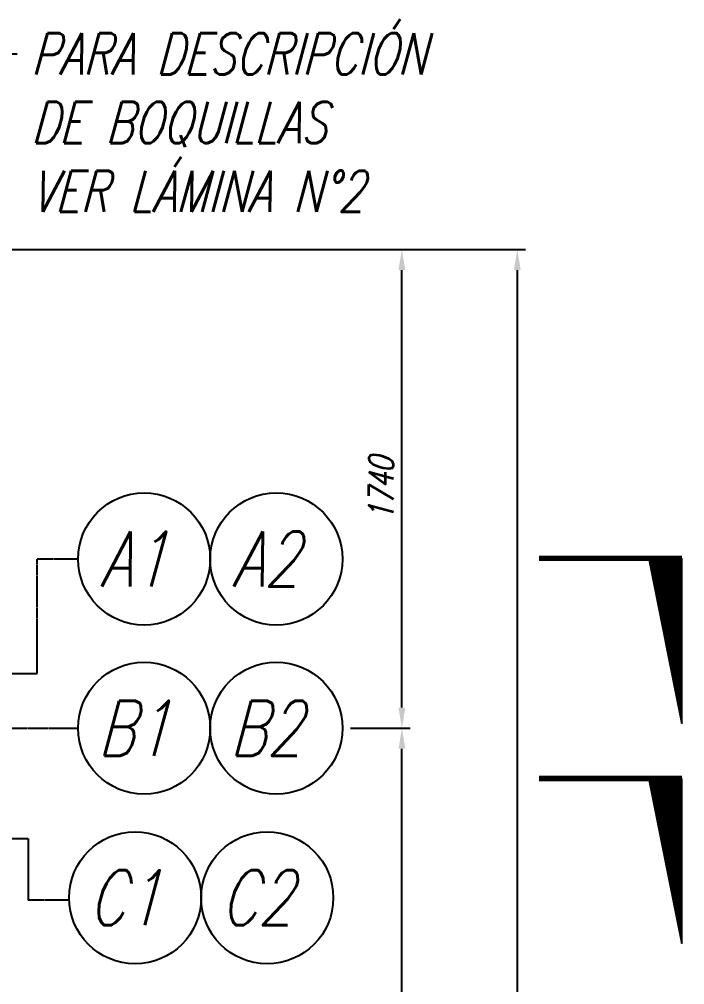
# Model space of a CAD drawing. Header units: inches. Extents: x -293597 to -232636, y -119329 to -80370.
# Drawn here: x -267383 to -264966, y -108195 to -104687 of the extents above; entities that cross this region are included whole.
import ezdxf
from ezdxf.enums import TextEntityAlignment as Align

# ---------------------------------------------------------------- set-up
doc = ezdxf.new("R2010")
doc.units = ezdxf.units.IN
doc.header["$MEASUREMENT"] = 0
doc.linetypes.add('CENTER', pattern=[2, 1.25, -0.25, 0.25, -0.25])
doc.layers.add('IA-EJES', color=4, linetype='CENTER')
doc.layers.add('IA-SIMBOLS', color=2, linetype='Continuous')
doc.styles.add('ING-AMB', font='romans.shx', dxfattribs={"width": 0.75, "oblique": 15})
doc.styles.add('SALVADOR', font='ROMANS.SHX', dxfattribs={"width": 0.75, "oblique": 15})
doc.dimstyles.new('30', dxfattribs={"dimscale": 30, "dimtxt": 3, "dimasz": 2.5, "dimexe": 1, "dimexo": 1, "dimgap": 1, "dimtad": 1, "dimdec": 0, "dimzin": 0, "dimdsep": 46, "dimtxsty": 'ING-AMB', "dimcen": 0.1, "dimclrd": 7, "dimclre": 7, "dimclrt": 2, "dimadec": 0, "dimazin": 0, "dimtfac": 1, "dimtdec": 0, "dimtmove": 0, "dimatfit": 0, "dimfxl": 1, "dimtolj": 1, "dimtzin": 0, "dimarcsym": 0})
doc.dimstyles.new('75', dxfattribs={"dimscale": 75, "dimtxt": 3, "dimasz": 2.5, "dimexe": 1, "dimexo": 1, "dimgap": 1, "dimtad": 1, "dimdec": 0, "dimzin": 0, "dimdsep": 46, "dimtxsty": 'ING-AMB', "dimcen": 0.1, "dimclrd": 7, "dimclre": 7, "dimclrt": 2, "dimadec": 0, "dimazin": 0, "dimtfac": 1, "dimtdec": 0, "dimtmove": 0, "dimatfit": 0, "dimfxl": 1, "dimtolj": 1, "dimtzin": 0, "dimarcsym": 0})

# ---------------------------------------------------------------- blocks, each defined once
blk = doc.blocks.new('*D37')
at = {"color": 7, "lineweight": -2, "transparency": 16777216}
for p, q in [((-268025.8, -105523.1), (-265543.8, -105523.1)), ((-265573.8, -105598.1), (-265573.8, -117948.1)), ((-267935.8, -118023.1), (-265543.8, -118023.1))]:
    blk.add_line(p, q, dxfattribs=at)
at = {"color": 7, "transparency": 16777216}
for points in [[(-265586.3, -105598.1), (-265561.3, -105598.1), (-265573.8, -105523.1)], [(-265586.3, -117948.1), (-265561.3, -117948.1), (-265573.8, -118023.1)]]:
    blk.add_solid(points, dxfattribs=at)
at = {"layer": 'Defpoints', "color": 0, "transparency": 16777216}
for p in [(-268055.8, -105523.1), (-267965.8, -118023.1), (-265573.8, -118023.1)]:
    blk.add_point(p, dxfattribs=at)
at = {"color": 2, "transparency": 16777216, "insert": (-265648.8, -111773.1), "char_height": 90, "attachment_point": 5, "rotation": 90, "style": 'ING-AMB'}
blk.add_mtext('\\A1;12500', dxfattribs=at)
blk = doc.blocks.new('*D39')
at = {"color": 7, "lineweight": -2, "transparency": 16777216}
for p, q in [((-266179.4, -107263), (-265963.1, -107263)), ((-265993.1, -114954.6), (-265993.1, -107338)), ((-268400.8, -115029.6), (-265963.1, -115029.6))]:
    blk.add_line(p, q, dxfattribs=at)
at = {"color": 7, "transparency": 16777216}
for points in [[(-266005.6, -107338), (-265980.6, -107338), (-265993.1, -107263)], [(-266005.6, -114954.6), (-265980.6, -114954.6), (-265993.1, -115029.6)]]:
    blk.add_solid(points, dxfattribs=at)
at = {"layer": 'Defpoints', "color": 0, "transparency": 16777216}
for p in [(-266209.4, -107263), (-265993.1, -107263), (-268430.8, -115029.6)]:
    blk.add_point(p, dxfattribs=at)
at = {"color": 2, "transparency": 16777216, "insert": (-266068.1, -111146.3), "char_height": 90, "attachment_point": 5, "rotation": 90, "style": 'ING-AMB'}
blk.add_mtext('\\A1;7767', dxfattribs=at)
blk = doc.blocks.new('*X10')
at = {"color": 0}
for p, q in [((10.071, 3), (12.339, 5.268)), ((10.248, 3), (12.56, 5.312)), ((10.425, 3), (12.781, 5.356)), ((10.601, 3), (13.002, 5.4)), ((10.778, 3), (13.223, 5.445)), ((10.955, 3), (13.444, 5.489)), ((11.132, 3), (13.665, 5.533)), ((11.309, 3), (13.886, 5.577)), ((11.485, 3), (14.107, 5.621)), ((11.662, 3), (14.328, 5.666)), ((11.839, 3), (14.549, 5.71)), ((12.016, 3), (14.77, 5.754)), ((12.192, 3), (14.99, 5.798)), ((12.369, 3), (15.211, 5.842)), ((12.546, 3), (15.432, 5.886)), ((12.723, 3), (15.653, 5.931)), ((12.899, 3), (15.874, 5.975)), ((13.076, 3), (16, 5.924)), ((13.253, 3), (16, 5.747)), ((13.43, 3), (16, 5.57)), ((13.607, 3), (16, 5.393)), ((6.712, 3), (8.14, 4.428)), ((6.889, 3), (8.361, 4.472)), ((7.066, 3), (8.582, 4.516)), ((7.243, 3), (8.803, 4.561)), ((7.419, 3), (9.024, 4.605)), ((7.596, 3), (9.245, 4.649)), ((7.773, 3), (9.466, 4.693)), ((7.95, 3), (9.687, 4.737)), ((8.127, 3), (9.908, 4.782)), ((8.303, 3), (10.129, 4.826)), ((8.48, 3), (10.35, 4.87)), ((8.657, 3), (10.571, 4.914)), ((8.834, 3), (10.792, 4.958)), ((9.01, 3), (11.013, 5.003)), ((9.187, 3), (11.234, 5.047)), ((9.364, 3), (11.455, 5.091)), ((9.541, 3), (11.676, 5.135)), ((9.718, 3), (11.897, 5.179)), ((9.894, 3), (12.118, 5.224)), ((13.783, 3), (16, 5.217)), ((13.96, 3), (16, 5.04)), ((14.137, 3), (16, 4.863)), ((14.314, 3), (16, 4.686)), ((14.49, 3), (16, 4.51)), ((3.177, 3), (3.721, 3.544)), ((3.354, 3), (3.942, 3.588)), ((3.53, 3), (4.163, 3.633)), ((3.707, 3), (4.384, 3.677)), ((3.884, 3), (4.605, 3.721)), ((4.061, 3), (4.826, 3.765)), ((4.237, 3), (5.047, 3.809)), ((4.414, 3), (5.268, 3.854)), ((4.591, 3), (5.489, 3.898)), ((4.768, 3), (5.71, 3.942)), ((4.945, 3), (5.931, 3.986)), ((5.121, 3), (6.152, 4.03)), ((5.298, 3), (6.373, 4.075)), ((5.475, 3), (6.594, 4.119)), ((5.652, 3), (6.815, 4.163)), ((5.828, 3), (7.036, 4.207)), ((6.005, 3), (7.257, 4.251)), ((6.182, 3), (7.477, 4.295)), ((6.359, 3), (7.698, 4.34)), ((6.536, 3), (7.919, 4.384)), ((14.667, 3), (16, 4.333)), ((14.844, 3), (16, 4.156)), ((15.021, 3), (16, 3.979)), ((15.198, 3), (16, 3.802)), ((15.374, 3), (16, 3.626)), ((1.055, 3), (1.069, 3.014)), ((1.232, 3), (1.29, 3.058)), ((1.409, 3), (1.511, 3.102)), ((1.586, 3), (1.732, 3.146)), ((1.763, 3), (1.953, 3.191)), ((1.939, 3), (2.174, 3.235)), ((2.116, 3), (2.395, 3.279)), ((2.293, 3), (2.616, 3.323)), ((2.47, 3), (2.837, 3.367)), ((2.646, 3), (3.058, 3.412)), ((2.823, 3), (3.279, 3.456)), ((3, 3), (3.5, 3.5)), ((15.551, 3), (16, 3.449)), ((15.728, 3), (16, 3.272)), ((15.905, 3), (16, 3.095))]:
    blk.add_line(p, q, dxfattribs=at)
blk = doc.blocks.new('FLECOR')
for p, q in [((0, -9.977), (-15, -12.977)), ((-15, -12.977), (0, -12.977))]:
    blk.add_line(p, q)
at = {"const_width": 0.5}
blk.add_lwpolyline([(0, -12.977), (0, 0)], dxfattribs=at)
blk.add_blockref('*X10', (-16, -15.977))
blk = doc.blocks.new('EJE')
blk.add_circle((0, 6), 6)
at = {"style": 'SALVADOR', "oblique": 15, "width": 0.75}
blk.add_attdef('N', text='', height=5, dxfattribs=at).set_placement((0, 6), align=Align.MIDDLE)
blk = doc.blocks.new('*D131')
at = {"color": 7, "lineweight": -2, "transparency": 16777216}
for p, q in [((-266275, -105523.1), (-265963.1, -105523.1)), ((-265993.1, -107188), (-265993.1, -105598.1)), ((-266179.4, -107263), (-265963.1, -107263))]:
    blk.add_line(p, q, dxfattribs=at)
at = {"color": 7, "transparency": 16777216}
for points in [[(-266005.6, -105598.1), (-265980.6, -105598.1), (-265993.1, -105523.1)], [(-266005.6, -107188), (-265980.6, -107188), (-265993.1, -107263)]]:
    blk.add_solid(points, dxfattribs=at)
at = {"layer": 'Defpoints', "color": 0, "transparency": 16777216}
for p in [(-266305, -105523.1), (-265993.1, -105523.1), (-266209.4, -107263)]:
    blk.add_point(p, dxfattribs=at)
at = {"color": 2, "transparency": 16777216, "insert": (-266068.1, -106393.1), "char_height": 90, "attachment_point": 5, "rotation": 90, "style": 'ING-AMB'}
blk.add_mtext('\\A1;1740', dxfattribs=at)

msp = doc.modelspace()

# ---------------------------------------------------------------- linework, layer by layer
at = {"layer": 'IA-EJES', "ltscale": 5}
for p, q in [((-267169.39, -106648.26), (-267318.66, -106648.26)), ((-267318.66, -107063.79), (-267318.66, -106648.26)), ((-268032.58, -107263.05), (-267169.39, -107263.05)), ((-267351.36, -107663.79), (-267351.36, -107888.49)), ((-267202.1, -107888.49), (-267351.36, -107888.49))]:
    msp.add_line(p, q, dxfattribs=at)
at = {"layer": 'IA-EJES', "ltscale": 1.5}
for p, q in [((-268420, -107063.79), (-267318.66, -107063.79)), ((-268454.57, -107663.79), (-267351.36, -107663.79))]:
    msp.add_line(p, q, dxfattribs=at)

# ---------------------------------------------------------------- block references
at = {"layer": 'IA-SIMBOLS'}
ref = msp.add_blockref('EJE', (-266929.39, -106888.26), dxfattribs=dict(at, xscale=40, yscale=40, zscale=40))
ref.add_attrib('N', 'A1', dxfattribs={"layer": '0', "height": 200, "style": 'SALVADOR', "oblique": 15, "width": 0.75}).set_placement((-266967.78, -106648.26), align=Align.MIDDLE)
ref = msp.add_blockref('EJE', (-266449.39, -106888.26), dxfattribs=dict(at, xscale=40, yscale=40, zscale=40))
ref.add_attrib('N', 'A2', dxfattribs={"layer": '0', "height": 200, "style": 'SALVADOR', "oblique": 15, "width": 0.75}).set_placement((-266487.78, -106648.26), align=Align.MIDDLE)
at = {"layer": 'IA-SIMBOLS', "xscale": 40, "yscale": 40, "zscale": 4, "rotation": 90}
for p in [(-265494.88, -106645.66), (-265494.88, -107445.66)]:
    msp.add_blockref('FLECOR', p, dxfattribs=at)
at = {"layer": 'IA-SIMBOLS'}
ref = msp.add_blockref('EJE', (-266929.39, -107503.05), dxfattribs=dict(at, xscale=40, yscale=40, zscale=40))
ref.add_attrib('N', 'B1', dxfattribs={"layer": '0', "height": 200, "style": 'SALVADOR', "oblique": 15, "width": 0.75}).set_placement((-266967.78, -107263.05), align=Align.MIDDLE)
ref = msp.add_blockref('EJE', (-266449.39, -107503.05), dxfattribs=dict(at, xscale=40, yscale=40, zscale=40))
ref.add_attrib('N', 'B2', dxfattribs={"layer": '0', "height": 200, "style": 'SALVADOR', "oblique": 15, "width": 0.75}).set_placement((-266487.78, -107263.05), align=Align.MIDDLE)
ref = msp.add_blockref('EJE', (-266962.27, -108119.32), dxfattribs=dict(at, xscale=40, yscale=40, zscale=40))
ref.add_attrib('N', 'C1', dxfattribs={"layer": '0', "height": 200, "style": 'SALVADOR', "oblique": 15, "width": 0.75}).set_placement((-267000.66, -107879.32), align=Align.MIDDLE)
ref = msp.add_blockref('EJE', (-266482.27, -108119.32), dxfattribs=dict(at, xscale=40, yscale=40, zscale=40))
ref.add_attrib('N', 'C2', dxfattribs={"layer": '0', "height": 200, "style": 'SALVADOR', "oblique": 15, "width": 0.75}).set_placement((-266520.66, -107879.32), align=Align.MIDDLE)

# ---------------------------------------------------------------- texts
at = {"color": 2, "insert": (-267340.43, -104736.74), "char_height": 150, "attachment_point": 1, "style": 'ING-AMB'}
msp.add_mtext('\\A1;PARA DESCRIPCIÓN\\PDE BOQUILLAS\\PVER LÁMINA N°2', dxfattribs=at)

# ---------------------------------------------------------------- dimensions: what is measured, and where the dimension line sits
for base, p1, p2, picture, middle in [((-265573.83, -118023.1), (-268055.78, -105523.1), (-267965.78, -118023.1), '*D37', (-265648.83, -111773.1)), ((-265993.07, -105523.1), (-266209.39, -107263.05), (-266305.01, -105523.1), '*D131', (-266068.07, -106393.07)), ((-265993.07, -107263.05), (-268430.78, -115029.56), (-266209.39, -107263.05), '*D39', (-266068.07, -111146.3))]:
    dim = msp.add_linear_dim(base=base, p1=p1, p2=p2, angle=90, dimstyle='30')
    dim.commit()
    dim.dimension.update_dxf_attribs({"geometry": picture, "text_midpoint": middle})

# ---------------------------------------------------------------- leaders
at = {"annotation_type": 0, "has_hookline": 1, "hookline_direction": 0, "text_width": 1615.19}
msp.add_leader([(-268057.02, -105913.42), (-267515.43, -104811.74), (-267390.43, -104811.74)], dimstyle='75', override={"dimscale": 50, "dimgap": 1, "dimtad": 0}, dxfattribs=at)

doc.saveas('drawing.dxf')
